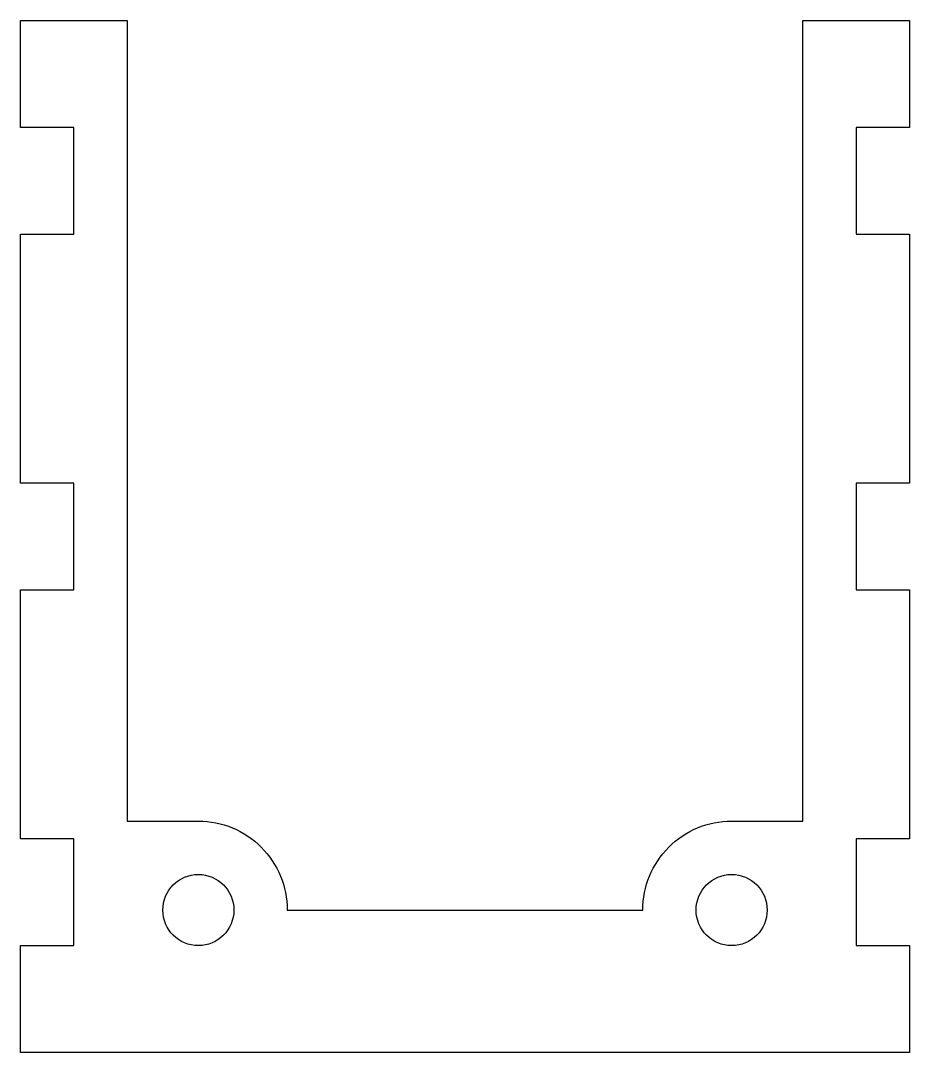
# Model space of a CAD drawing. Header units: millimetres. Extents: x 0 to 50, y -58 to 0.
import ezdxf

# ---------------------------------------------------------------- set-up
doc = ezdxf.new("R2010")
doc.units = ezdxf.units.MM
doc.layers.get('0').update_dxf_attribs({"linetype": 'CONTINUOUS'})

msp = doc.modelspace()

# ---------------------------------------------------------------- linework, layer by layer
msp.add_lwpolyline([(50, -58), (0, -58), (0, -52), (3, -52), (3, -46), (0, -46), (0, -32), (3, -32), (3, -26), (0, -26), (0, -12), (3, -12), (3, -6), (0, -6), (0, 0), (6, 0), (6, -45), (10, -45, -0.414214), (15, -50), (35, -50, -0.414214), (40, -45), (44, -45), (44, 0), (50, 0), (50, -6), (47, -6), (47, -12), (50, -12), (50, -26), (47, -26), (47, -32), (50, -32), (50, -46), (47, -46), (47, -52), (50, -52)], format="xyb", close=True)
for centre in [(10, -50), (40, -50)]:
    msp.add_circle(centre, 2)

doc.saveas('drawing.dxf')
